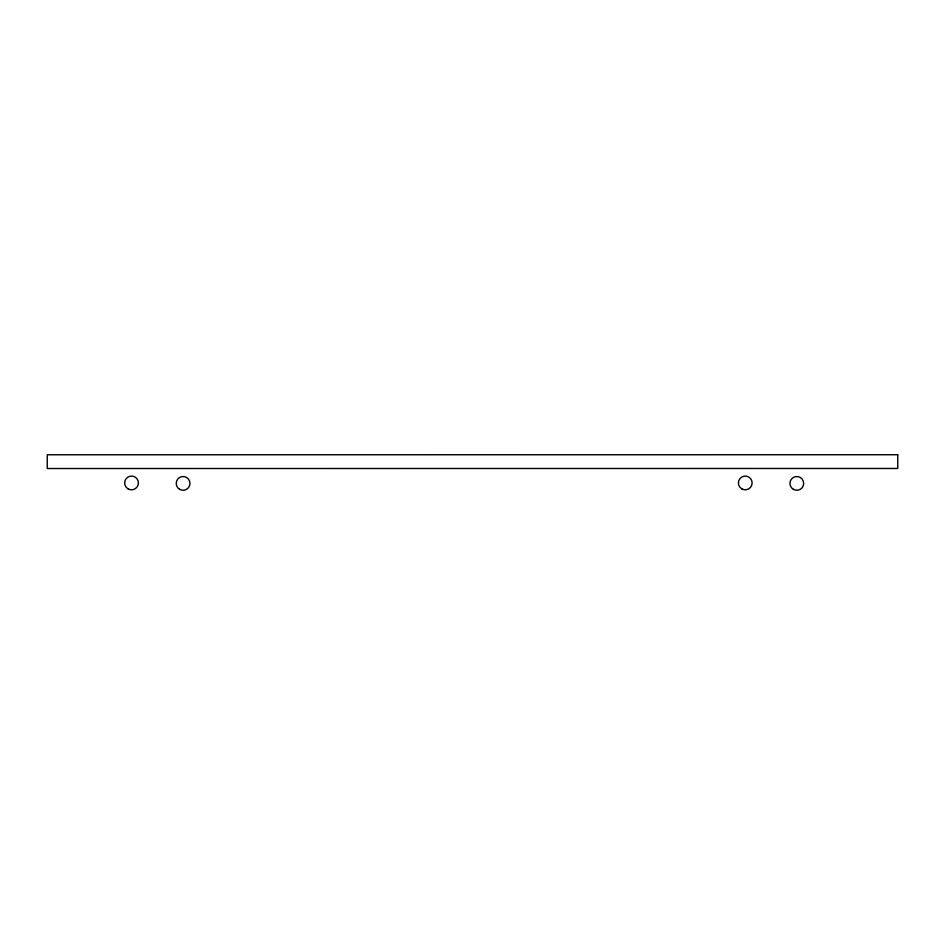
<?xml version="1.0" encoding="UTF-8"?>
<svg xmlns="http://www.w3.org/2000/svg" width="945" height="945" viewBox="0 0 945 945"><rect width="100%" height="100%" fill="white"/><g stroke="black" fill="none" stroke-linecap="round" stroke-linejoin="round"><path stroke-width="1.42" d="M897.75 454.734L47.25 454.769L47.25 468.519L897.75 468.472L897.75 454.734M179.644 489.345A6.875 6.875 0 0 0 189.957 483.403A6.875 6.875 0 0 0 179.644 477.449A6.875 6.875 0 0 0 179.644 489.345M128.095 488.884A6.875 6.875 0 0 0 138.407 482.93A6.875 6.875 0 0 0 128.095 476.989A6.875 6.875 0 0 0 128.095 488.884M793.375 489.345A6.875 6.875 0 0 0 803.687 483.403A6.875 6.875 0 0 0 793.375 477.449A6.875 6.875 0 0 0 793.375 489.345M741.825 488.884A6.875 6.875 0 0 0 752.137 482.93A6.875 6.875 0 0 0 741.825 476.989A6.875 6.875 0 0 0 741.825 488.884"/></g></svg>
